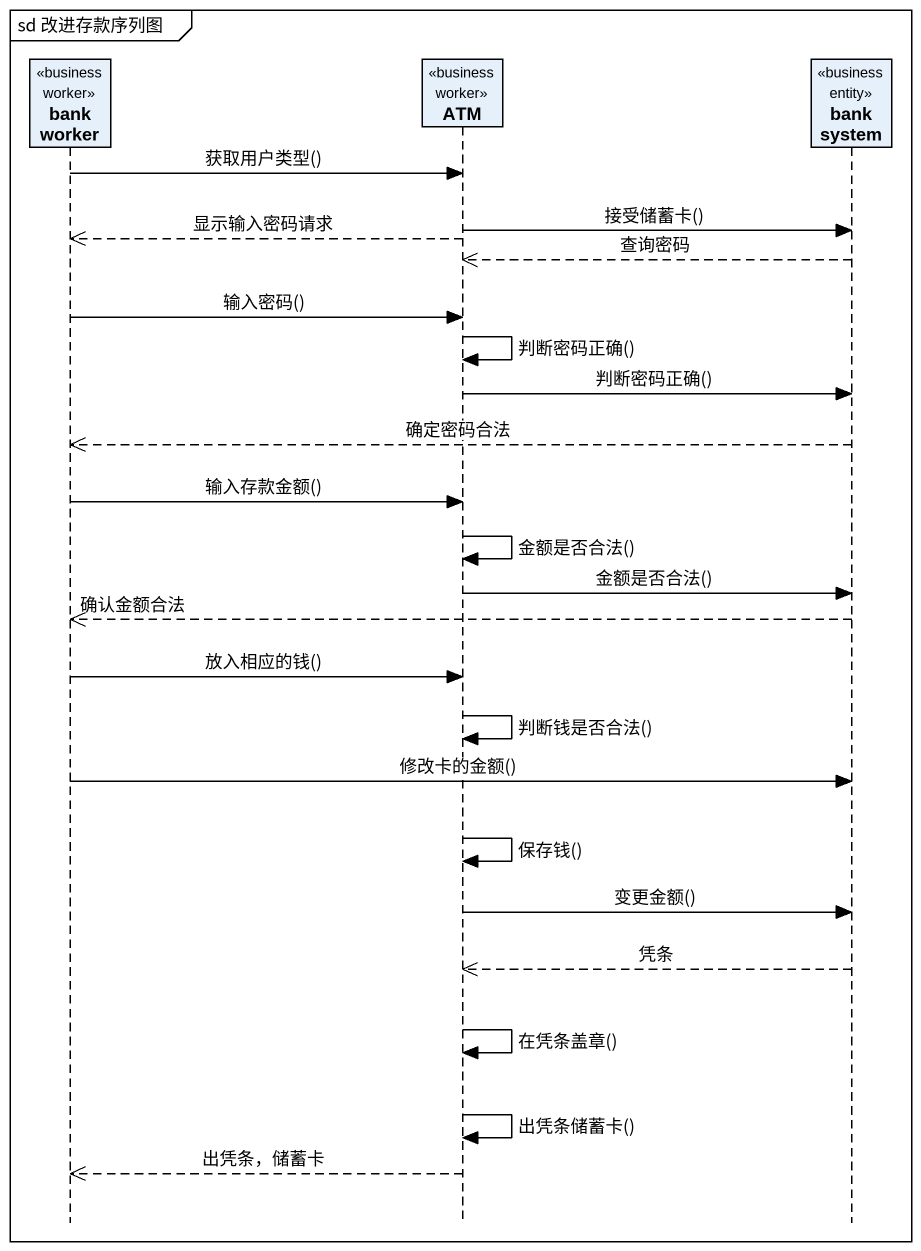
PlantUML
@startuml
mainframe sd 改进存款序列图
hide footbox
participant "bank worker" as bank_worker <<business worker>>
participant ATM <<business worker>>
participant "bank system" as bank_system <<business entity>>

bank_worker -> ATM : 获取用户类型()
ATM -> bank_system : 接受储蓄卡()
ATM -->> bank_worker : 显示输入密码请求
bank_system -->> ATM : 查询密码
bank_worker -> ATM : 输入密码()
ATM -> ATM : 判断密码正确()
ATM -> bank_system : 判断密码正确()
bank_system -->> bank_worker : 确定密码合法
bank_worker -> ATM : 输入存款金额()
ATM -> ATM : 金额是否合法()
ATM -> bank_system : 金额是否合法()
bank_system -->> bank_worker : 确认金额合法
bank_worker -> ATM : 放入相应的钱()
ATM -> ATM : 判断钱是否合法()
bank_worker -> bank_system : 修改卡的金额()
ATM -> ATM : 保存钱()
ATM -> bank_system : 变更金额()
bank_system -->> ATM : 凭条
ATM -> ATM : 在凭条盖章()
ATM -> ATM : 出凭条储蓄卡()
ATM -->> bank_worker : 出凭条，储蓄卡
@enduml
